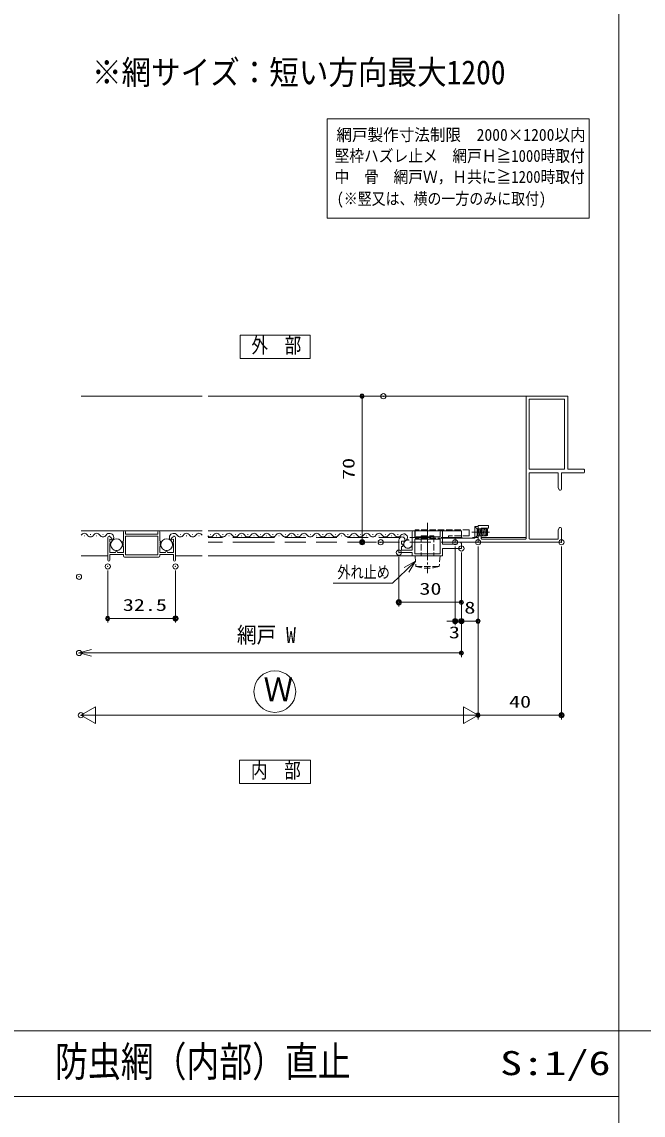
# Model space of a CAD drawing. Units: millimetres, scale not verified. Extents: x -584 to 585, y -818 to 818.
# Drawn here: x -286 to 12, y -326 to 198 of the extents above; entities that cross this region are included whole.
import ezdxf
from ezdxf.enums import TextEntityAlignment as Align

# ---------------------------------------------------------------- set-up
doc = ezdxf.new("R2010")
doc.units = ezdxf.units.MM
doc.header["$LTSCALE"] = 5
doc.header["$PDMODE"] = 32
doc.header["$PDSIZE"] = 2.5
for name, pattern in [('CHAIN2', [12, 9, -1, 1, -1]), ('DASHED2', [3, 2, -1]), ('DASHED3', [4, 3, -1]), ('LONG_CHAIN', [21, 18, -1, 1, -1]), ('LONG_DOUBLE_CHAIN', [21.8, 18, -1, 0.6, -0.6, 0.6, -1])]:
    doc.linetypes.add(name, pattern=pattern)
for name, color, linetype, lineweight in [('0-0_Defpoints', 7, 'Continuous', 9), ('0-1_USERZ', 2, 'Continuous', 9), ('0-2_SUNPOU', 3, 'Continuous', 9), ('0-3_0', 7, 'Continuous', 9), ('0-4_0-0', 7, 'Continuous', 9), ('0-5_USER1', 3, 'Continuous', 9), ('0-6__0-0_', 2, 'Continuous', 9), ('0-7_YSS_ZEN', 6, 'Continuous', 9), ('0-8__0-7_', 7, 'Continuous', 9)]:
    doc.layers.add(name, color=color, linetype=linetype, lineweight=lineweight)
doc.styles.add('ＭＳ ゴシック', font='')
doc.styles.get('ＭＳ ゴシック').set_extended_font_data('MS Gothic')

# ---------------------------------------------------------------- blocks, each defined once
blk = doc.blocks.new('DOT1')
at = {"layer": '0-3_0'}
blk.add_line((0, 0), (-5, 0), dxfattribs=at)
for radius in [2.5, 1.62]:
    blk.add_circle((0, 0), radius, dxfattribs=at)
blk = doc.blocks.new('ami-naka')
at = {"layer": '0-4_0-0'}
for p, q in [((-81.25, 7.5), (-81.25, -46.5)), ((-76.25, 7.5), (-76.25, -6)), ((-41.25, 0), (0, 0)), ((41.25, 0), (0, 0)), ((76.25, 7.5), (76.25, -6)), ((81.25, 7.5), (81.25, -46.5)), ((-76.25, -6), (-43.75, -6)), ((-76.25, -11), (-76.25, -31.5)), ((-76.25, -11), (-62.5, -11)), ((-62.5, -11), (-60, -16.5)), ((-60, -16.5), (-57.5, -11)), ((-57.5, -11), (-43.75, -11)), ((-46.25, -26.5), (-43.75, -24)), ((-43.75, -6), (-43.75, -2.5)), ((-43.75, -11), (-43.75, -24)), ((-38.75, -50), (-38.75, -5)), ((-38.75, -5), (0, -5)), ((38.75, -5), (0, -5)), ((38.75, -50), (38.75, -5)), ((43.75, -6), (43.75, -2.5)), ((76.25, -6), (43.75, -6)), ((43.75, -11), (43.75, -24)), ((57.5, -11), (43.75, -11)), ((46.25, -26.5), (43.75, -24)), ((60, -16.5), (57.5, -11)), ((62.5, -11), (60, -16.5)), ((76.25, -11), (62.5, -11)), ((76.25, -11), (76.25, -31.5)), ((-73.75, -34), (-76.25, -31.5)), ((-76.25, -36.5), (-73.75, -34)), ((-76.25, -36.5), (-76.25, -43)), ((-72.75, -41.5), (-76.25, -43)), ((-72.75, -41.5), (-71.25, -41.5)), ((-43.75, -29), (-46.25, -26.5)), ((-46.25, -31.5), (-43.75, -29)), ((-43.75, -34), (-46.25, -31.5)), ((-46.25, -36.5), (-43.75, -34)), ((-43.75, -39), (-46.25, -36.5)), ((-43.75, -39), (-43.75, -60.5)), ((-38.75, -50), (0, -50)), ((38.75, -50), (0, -50)), ((43.75, -29), (46.25, -26.5)), ((46.25, -31.5), (43.75, -29)), ((43.75, -34), (46.25, -31.5)), ((46.25, -36.5), (43.75, -34)), ((43.75, -39), (46.25, -36.5)), ((43.75, -39), (43.75, -60.5)), ((72.75, -41.5), (71.25, -41.5)), ((72.75, -41.5), (76.25, -43)), ((73.75, -34), (76.25, -31.5)), ((76.25, -36.5), (73.75, -34)), ((76.25, -36.5), (76.25, -43)), ((-38.75, -60.5), (-38.75, -55)), ((-38.75, -55), (0, -55)), ((38.75, -55), (0, -55)), ((38.75, -60.5), (38.75, -55))]:
    blk.add_line(p, q, dxfattribs=at)
for centre, radius, start, end in [((-78.75, 7.5), 2.5, 90, 180), ((-78.75, 7.5), 2.5, 0, 90), ((-41.25, -2.5), 2.5, 90, 180), ((41.25, -2.5), 2.5, 0, 90), ((78.75, 7.5), 2.5, 90, 180), ((78.75, 7.5), 2.5, 0, 90), ((-78.75, -46.5), 2.5, 180, 270), ((-78.75, -41.5), 7.5, 270, 0), ((78.75, -41.5), 7.5, 180, 270), ((78.75, -46.5), 2.5, 270, 0), ((-41.25, -60.5), 2.5, 180, 270), ((-41.25, -60.5), 2.5, 270, 0), ((41.25, -60.5), 2.5, 180, 270), ((41.25, -60.5), 2.5, 270, 0)]:
    blk.add_arc(centre, radius, start, end, dxfattribs=at)
blk = doc.blocks.new('ALW1')
at = {"layer": '0-3_0'}
blk.add_line((0, 0), (-5, 0), dxfattribs=at)
blk.add_lwpolyline([(-1.732, -1), (0, 0), (-1.732, 1)], close=True, dxfattribs=at)
blk = doc.blocks.new('GAIBU_W')
at = {"layer": '0-5_USER1', "color": 4}
blk.add_lwpolyline([(-84, -28), (84, -28), (84, 28), (-84, 28)], close=True, dxfattribs=at)
at = {"layer": '0-5_USER1', "color": 4, "style": 'ＭＳ ゴシック', "width": 0.8}
blk.add_text('外\u3000部', height=36.55, dxfattribs=at).set_placement((-57, -26.03), align=Align.BOTTOM_LEFT)
blk = doc.blocks.new('NAIBU_W')
at = {"layer": '0-5_USER1', "color": 4}
blk.add_lwpolyline([(-85.14, -28), (85.14, -28), (85.14, 28), (-85.14, 28)], close=True, dxfattribs=at)
at = {"layer": '0-5_USER1', "color": 4, "style": 'ＭＳ ゴシック', "width": 0.8}
blk.add_text('内\u3000部', height=36.55, dxfattribs=at).set_placement((-58.14, -26.03), align=Align.BOTTOM_LEFT)
blk = doc.blocks.new('AMI-WAKU-2-1')
at = {"layer": '0-6__0-0_', "color": 7}
blk.add_line((-32.5, 38.5), (-32.5, 41.5), dxfattribs=at)
for points in [[(-57.5, 0), (-27.5, 0), (-27.5, 35), (-29, 35), (-29, 35)], [(-37.75, -105), (-37.75, -105), (-7.5, -105), (-7.5, -73), (0, -73), (0, 0), (-17.5, 0), (-17.5, 45), (-29, 45), (-29, 45)], [(-57.5, -6), (-57.5, -6), (-45, -6), (-45, -67), (-57.5, -67), (-57.5, -67)], [(-57.5, -73), (-57.5, -73), (-13.5, -73), (-13.5, -99), (-22.5, -99), (-22.5, -95.5), (-27.5, -95.5), (-27.5, -99), (-35, -99), (-35, -90.5), (-37.75, -90.5), (-37.75, -90.5)]]:
    blk.add_lwpolyline(points, dxfattribs=at)
blk.add_lwpolyline([(-40, -67), (-5, -67), (-5, -6), (-40, -6)], close=True, dxfattribs=at)
for centre, radius, start, end in [((-29, 41.5), 3.5, 90, 180), ((-29, 38.5), 3.5, 180, 270), ((-57.5, -2.5), 2.5, 90, 180), ((-57.5, -3.5), 2.5, 180, 270), ((-57.5, -69.5), 2.5, 90, 180), ((-57.5, -70.5), 2.5, 180, 270), ((-37.75, -97.75), 7.25, 90, 270)]:
    blk.add_arc(centre, radius, start, end, dxfattribs=at)
blk = doc.blocks.new('A$C6E08141E')
at = {"layer": '0-6__0-0_', "color": 7, "linetype": 'LONG_CHAIN'}
blk.add_line((-36.25, 79.17), (-36.25, -41.46), dxfattribs=at)
at = {"layer": '0-6__0-0_', "color": 7, "linetype": 'DASHED3'}
for p, q in [((63.75, 62.5), (63.75, 42.5)), ((63.75, 42.5), (-65.75, 42.5)), ((-51.25, 47.5), (-51.25, 0)), ((13.75, 47.5), (13.75, 42.5)), ((63.75, 47.5), (13.75, 47.5)), ((-66.25, 0), (-64.12, -25.58)), ((-6.25, 0), (-8.38, -25.58)), ((-64.12, -25.58), (-8.38, -25.58))]:
    blk.add_line(p, q, dxfattribs=at)
for points in [[(63.75, 62.5), (-65.75, 62.5), (-65.75, 42.5)], [(-51.25, 47.5), (-21.25, 47.5), (-21.25, 0)]]:
    blk.add_lwpolyline(points, dxfattribs=at)
blk.add_arc((-36.25, 60), 90, 251.96176, 288.03813, dxfattribs=at)
blk = doc.blocks.new('Open30_30')
at = {"layer": '0-3_0'}
for q in [(-15, 4.02), (-15, 0), (-15, -4.02)]:
    blk.add_line((0, 0), q, dxfattribs=at)
blk = doc.blocks.new('TWAKU_W')
at = {"layer": '0-1_USERZ', "color": 7}
blk.add_line((210.02, 166), (210.02, 131), dxfattribs=at)
at = {"layer": '0-3_0'}
for p, q in [((125, 9), (125, 350)), ((125, 350), (225.02, 350)), ((132.5, 175), (132.5, 342.5)), ((132.5, 342.5), (217.52, 342.5)), ((217.52, 342.5), (217.52, 175)), ((225.02, 350), (225.02, 175)), ((217.52, 175), (132.5, 175)), ((202.02, 166), (132.5, 166)), ((132.5, 166), (132.5, 9)), ((263.52, 166), (210.02, 166)), ((210.02, 166), (210.02, 127.5)), ((225.02, 175), (263.52, 175)), ((265.02, 173.5), (265.02, 167.5)), ((35, 40), (10, 40)), ((17.5, 34), (17.5, 9)), ((35, 34), (17.5, 34)), ((35, 34), (35, 40)), ((210.02, 32.5), (210.02, 0)), ((19, 7.5), (123.5, 7.5)), ((134, 7.5), (202.02, 7.5))]:
    blk.add_line(p, q, dxfattribs=at)
for points in [[(207.52, 125), (205.17, 125), (202.02, 130.46), (202.02, 166)], [(210.02, 0), (10, 0), (10, 40)], [(202.02, 7.5), (202.02, 29.54), (205.17, 35), (207.52, 35)]]:
    blk.add_lwpolyline(points, dxfattribs=at)
for centre, radius, start, end in [((263.52, 173.5), 1.5, 360, 90), ((263.52, 167.5), 1.5, 270, 0), ((207.52, 127.5), 2.5, 270, 0), ((207.52, 32.5), 2.5, 0, 90), ((19, 9), 1.5, 180, 270), ((123.5, 9), 1.5, 270, 0), ((134, 9), 1.5, 180, 270)]:
    blk.add_arc(centre, radius, start, end, dxfattribs=at)
blk = doc.blocks.new('_Open30')
at = {"layer": '0-3_0'}
blk.add_line((0, 0), (-5, 0), dxfattribs=at)
blk.add_lwpolyline([(-5, 1.34), (0, 0), (-5, -1.34)], dxfattribs=at)

msp = doc.modelspace()

# ---------------------------------------------------------------- linework, layer by layer
at = {"layer": '0-0_Defpoints'}
for p in [(-112.933, 18.591), (-123.166, -51.402), (-114.214, -51.402), (-78.509, -51.402), (-67.509, -51.402), (-27.505, -51.402), (-105.509, -56.402), (-75.509, -54.402), (-245.191, -63.025), (-212.691, -63.025), (-258.955, -67.983), (-105.509, -80.216), (-212.691, -87.983), (-78.509, -89.253), (-75.509, -89.253), (-258.955, -104.52), (-258.062, -134.367), (-27.505, -134.367)]:
    msp.add_point(p, dxfattribs=at)
at = {"layer": '0-1_USERZ', "color": 3}
for p, q in [((-199.926, 18.594), (-257.976, 18.594)), ((-114.933, 18.591), (-125.166, 18.591)), ((-123.166, 16.591), (-123.166, -49.402)), ((-199.926, -45.906), (-257.976, -45.906)), ((-116.214, -51.402), (-125.166, -51.402)), ((-75.509, -56.402), (-75.509, -106.52)), ((-245.191, -57.906), (-257.976, -57.906)), ((-199.926, -57.906), (-212.691, -57.906)), ((-77.509, -104.52), (-256.955, -104.52))]:
    msp.add_line(p, q, dxfattribs=at)
at = {"layer": '0-1_USERZ'}
for p, q in [((-256.367, -48.409), (-256.567, -48.409)), ((-253.367, -47.649), (-253.567, -47.649)), ((-250.367, -48.409), (-250.567, -48.409)), ((-247.367, -47.649), (-247.567, -47.649)), ((-244.367, -48.409), (-244.567, -48.409)), ((-243.701, -52.409), (-243.901, -52.409)), ((-213.701, -52.409), (-213.901, -52.409)), ((-213.516, -48.409), (-213.316, -48.409)), ((-210.516, -47.649), (-210.316, -47.649)), ((-207.516, -48.409), (-207.316, -48.409)), ((-204.516, -47.649), (-204.316, -47.649)), ((-201.516, -48.409), (-201.316, -48.409)), ((-195.891, -47.649), (-196.091, -47.649)), ((-192.891, -48.409), (-193.091, -48.409)), ((-189.891, -47.649), (-190.091, -47.649)), ((-186.891, -48.409), (-187.091, -48.409)), ((-183.891, -47.649), (-184.091, -47.649)), ((-180.891, -48.409), (-181.091, -48.409)), ((-177.891, -47.649), (-178.091, -47.649)), ((-174.891, -48.409), (-175.091, -48.409)), ((-171.891, -47.649), (-172.091, -47.649)), ((-168.891, -48.409), (-169.091, -48.409)), ((-165.891, -47.649), (-166.091, -47.649)), ((-162.891, -48.409), (-163.091, -48.409)), ((-159.891, -47.649), (-160.091, -47.649)), ((-156.891, -48.409), (-157.091, -48.409)), ((-153.891, -47.649), (-154.091, -47.649)), ((-150.891, -48.409), (-151.091, -48.409)), ((-147.891, -47.649), (-148.091, -47.649)), ((-144.891, -48.409), (-145.091, -48.409)), ((-141.891, -47.649), (-142.091, -47.649)), ((-138.891, -48.409), (-139.091, -48.409)), ((-135.891, -47.649), (-136.091, -47.649)), ((-132.891, -48.409), (-133.091, -48.409)), ((-129.891, -47.649), (-130.091, -47.649)), ((-126.891, -48.409), (-127.091, -48.409)), ((-123.891, -47.649), (-124.091, -47.649)), ((-120.891, -48.409), (-121.091, -48.409)), ((-117.891, -47.649), (-118.091, -47.649)), ((-114.891, -48.409), (-115.091, -48.409)), ((-111.891, -47.649), (-112.091, -47.649)), ((-108.891, -48.409), (-109.091, -48.409)), ((-105.891, -47.649), (-106.091, -47.649)), ((-102.891, -48.409), (-103.091, -48.409))]:
    msp.add_line(p, q, dxfattribs=at)
at = {"layer": '0-1_USERZ', "color": 7}
for points in [[(-550.757, -285.764), (0.003, -285.764), (0.003, 230.761), (-550.757, 230.761)], [(0.003, -285.764), (550.763, -285.764), (550.763, 230.761), (0.003, 230.761)], [(-550.757, -802.289), (0.003, -802.289), (0.003, -285.764), (-550.757, -285.764)], [(-339.286, -317.197), (0.003, -317.197), (0.003, -285.764), (-339.286, -285.764)], [(0.003, -802.289), (550.763, -802.289), (550.763, -285.764), (0.003, -285.764)]]:
    msp.add_lwpolyline(points, close=True, dxfattribs=at)
at = {"layer": '0-1_USERZ', "color": 3}
msp.add_lwpolyline([(-136.969, -71.116), (-108.617, -71.116), (-101.869, -64.62)], dxfattribs=at)
at = {"layer": '0-1_USERZ'}
for centre, radius, start, end in [((-256.467, -48.868), 1.718, 29.20254, 150.79746), ((-250.467, -48.868), 1.718, 29.20254, 150.79746), ((-244.307, -49.14), 1.997, 311.98663, 146.21258), ((-213.575, -49.14), 1.997, 33.78742, 228.01337), ((-207.416, -48.868), 1.718, 29.20254, 150.79746), ((-201.416, -48.868), 1.718, 29.20254, 150.79746), ((-192.991, -48.868), 1.718, 29.20254, 150.79746), ((-186.991, -48.868), 1.718, 29.20254, 150.79746), ((-180.991, -48.868), 1.718, 29.20254, 150.79746), ((-174.991, -48.868), 1.718, 29.20254, 150.79746), ((-168.991, -48.868), 1.718, 29.20254, 150.79746), ((-162.991, -48.868), 1.718, 29.20254, 150.79746), ((-156.991, -48.868), 1.718, 29.20254, 150.79746), ((-150.991, -48.868), 1.718, 29.20254, 150.79746), ((-144.991, -48.868), 1.718, 29.20254, 150.79746), ((-138.991, -48.868), 1.718, 29.20254, 150.79746), ((-132.991, -48.868), 1.718, 29.20254, 150.79746), ((-126.991, -48.868), 1.718, 29.20254, 150.79746), ((-120.991, -48.868), 1.718, 29.20254, 150.79746), ((-114.991, -48.868), 1.718, 29.20254, 150.79746), ((-108.991, -48.868), 1.718, 29.20254, 150.79746), ((-253.467, -47.191), 1.718, 209.20254, 330.79746), ((-247.467, -47.191), 1.718, 209.20254, 330.79746), ((-210.416, -47.191), 1.718, 209.20254, 330.79746), ((-204.416, -47.191), 1.718, 209.20254, 330.79746), ((-195.991, -47.191), 1.718, 225.15631, 330.79746), ((-189.991, -47.191), 1.718, 209.20254, 330.79746), ((-183.991, -47.191), 1.718, 209.20254, 330.79746), ((-177.991, -47.191), 1.718, 209.20254, 330.79746), ((-171.991, -47.191), 1.718, 209.20254, 330.79746), ((-165.991, -47.191), 1.718, 209.20254, 330.79746), ((-159.991, -47.191), 1.718, 209.20254, 330.79746), ((-153.991, -47.191), 1.718, 209.20254, 330.79746), ((-147.991, -47.191), 1.718, 209.20254, 330.79746), ((-141.991, -47.191), 1.718, 209.20254, 330.79746), ((-135.991, -47.191), 1.718, 209.20254, 330.79746), ((-129.991, -47.191), 1.718, 209.20254, 330.79746), ((-123.991, -47.191), 1.718, 209.20254, 330.79746), ((-117.991, -47.191), 1.718, 209.20254, 330.79746), ((-111.991, -47.191), 1.718, 209.20254, 330.79746), ((-105.991, -47.191), 1.718, 209.20254, 330.79746), ((-103.158, -49.163), 1.749, 306.12587, 139.61549)]:
    msp.add_arc(centre, radius, start, end, dxfattribs=at)
at = {"layer": '0-2_SUNPOU'}
for p, q in [((-78.509, -53.402), (-78.509, -91.253)), ((-75.509, -56.402), (-75.509, -91.253)), ((-75.509, -56.402), (-75.509, -91.253)), ((-75.509, -56.402), (-75.509, -82.216)), ((-67.509, -53.402), (-67.509, -91.253)), ((-67.509, -53.402), (-67.509, -136.367)), ((-27.505, -53.402), (-27.505, -136.367)), ((-105.509, -58.402), (-105.509, -82.216)), ((-245.191, -65.025), (-245.191, -89.983)), ((-212.691, -65.025), (-212.691, -89.983)), ((-77.509, -80.216), (-103.509, -80.216)), ((-243.191, -87.983), (-214.691, -87.983)), ((-80.509, -89.253), (-82.509, -89.253)), ((-75.509, -89.253), (-78.509, -89.253)), ((-69.509, -89.253), (-73.509, -89.253)), ((-73.509, -89.253), (-71.509, -89.253)), ((-65.509, -134.367), (-29.505, -134.367))]:
    msp.add_line(p, q, dxfattribs=at)
msp.add_lwpolyline([(-139.875, 104.009), (-14.285, 104.009), (-14.285, 151.621), (-139.875, 151.621)], close=True, dxfattribs=at)
at = {"layer": '0-4_0-0', "color": 2}
for centre in [(-240.982, -52.611), (-216.9, -52.611)]:
    msp.add_circle(centre, 2.812, dxfattribs=at)
at = {"layer": '0-6__0-0_'}
for p, q in [((-175.199, 18.591), (-197.072, 18.591)), ((-175.199, 18.591), (-44.509, 18.598)), ((-197.072, -45.909), (-75.509, -45.909)), ((-75.509, -49.409), (-75.509, -45.909)), ((-67.509, -43.909), (-67.509, -51.409)), ((-75.509, -49.409), (-84.509, -49.409)), ((-66.009, -49.102), (-44.509, -49.102)), ((-99.109, -57.909), (-197.072, -57.909))]:
    msp.add_line(p, q, dxfattribs=at)
at = {"layer": '0-6__0-0_', "color": 4, "linetype": 'CHAIN2'}
msp.add_line((-70.439, -46.668), (-62.003, -46.668), dxfattribs=at)
at = {"layer": '0-6__0-0_', "color": 4, "linetype": 'LONG_DOUBLE_CHAIN'}
for p, q in [((-67.959, -45.018), (-63.486, -45.018)), ((-67.959, -48.318), (-67.959, -45.018)), ((-67.959, -45.251), (-67.417, -48.318)), ((-67.299, -45.018), (-66.717, -48.318)), ((-66.599, -45.018), (-66.017, -48.318)), ((-65.899, -45.018), (-65.317, -48.318)), ((-65.199, -45.018), (-64.617, -48.318)), ((-64.5, -45.018), (-63.917, -48.318)), ((-63.799, -45.018), (-63.486, -46.793)), ((-63.486, -45.018), (-63.486, -48.318)), ((-62.987, -45.223), (-63.486, -45.018)), ((-62.987, -45.223), (-62.987, -48.117)), ((-67.959, -48.318), (-63.486, -48.318)), ((-62.987, -48.117), (-63.486, -48.318))]:
    msp.add_line(p, q, dxfattribs=at)
at = {"layer": '0-6__0-0_', "linetype": 'DASHED2'}
for p, q in [((-175.199, -49.102), (-197.072, -49.102)), ((-175.199, -51.409), (-197.072, -51.409)), ((-175.199, -49.102), (-67.509, -49.102)), ((-175.199, -51.409), (-67.509, -51.409))]:
    msp.add_line(p, q, dxfattribs=at)
at = {"layer": '0-6__0-0_', "color": 7}
msp.add_lwpolyline([(-69.009, -49.409), (-78.509, -49.409), (-78.509, -51.409), (-67.509, -51.409), (-67.509, -43.909), (-69.009, -43.909)], close=True, dxfattribs=at)
at = {"layer": '0-6__0-0_', "color": 4, "linetype": 'LONG_DOUBLE_CHAIN'}
msp.add_lwpolyline([(-67.959, -45.018), (-69.009, -43.968), (-69.009, -49.368), (-67.959, -48.318)], dxfattribs=at)
at = {"layer": '0-6__0-0_', "linetype": 'DASHED2'}
msp.add_circle((-101.155, -52.323), 2, dxfattribs=at)
at = {"layer": '0-7_YSS_ZEN'}
for p, q in [((-67.509, -53.402), (-67.509, -136.367)), ((-87.509, -134.367), (-238.062, -134.367))]:
    msp.add_line(p, q, dxfattribs=at)
at = {"layer": '0-8__0-7_'}
msp.add_circle((-165.023, -123.022), 10, dxfattribs=at)

# ---------------------------------------------------------------- block references
at = {"layer": '0-1_USERZ'}
for name, p, xscale, yscale, rotation in [('DOT1', (-123.166, 18.591), 0.4, 0.4, 90), ('AMI-WAKU-2-1', (-84.509, -57.909), 0.2, 0.2, 270), ('DOT1', (-123.166, -51.402), 0.4, 0.4, 270), ('_Open30', (-97.545, -60.46), 1.2, 1.2, 43.90336), ('Open30_30', (-258.955, -104.52), 0.4, 0.4, 180)]:
    msp.add_blockref(name, p, dxfattribs=dict(at, xscale=xscale, yscale=yscale, rotation=rotation))
for name, p, xscale, yscale in [('TWAKU_W', (-69.509, -51.402), 0.2, 0.2), ('A$C6E08141E', (-84.509, -57.902), 0.2, 0.2), ('DOT1', (-75.509, -104.52), 0.4, 0.4)]:
    msp.add_blockref(name, p, dxfattribs=dict(at, xscale=xscale, yscale=yscale))
at = {"layer": '0-2_SUNPOU', "rotation": 180}
for name, p, xscale, yscale in [('ami-naka', (-228.941, -58.506), -0.2, 0.2), ('DOT1', (-105.509, -80.216), 0.4, 0.4), ('DOT1', (-245.191, -87.983), 0.4, 0.4), ('DOT1', (-75.509, -89.253), 0.4, 0.4), ('DOT1', (-75.509, -89.253), 0.4, 0.4), ('DOT1', (-67.509, -134.367), 0.4, 0.4)]:
    msp.add_blockref(name, p, dxfattribs=dict(at, xscale=xscale, yscale=yscale))
at = {"layer": '0-2_SUNPOU', "xscale": 0.4, "yscale": 0.4}
for p in [(-75.509, -80.216), (-212.691, -87.983), (-78.509, -89.253), (-67.509, -89.253), (-27.505, -134.367)]:
    msp.add_blockref('DOT1', p, dxfattribs=at)
at = {"layer": '0-5_USER1', "xscale": 0.2, "yscale": 0.2}
for name, p in [('GAIBU_W', (-164.868, 42.333)), ('NAIBU_W', (-164.868, -161.497))]:
    msp.add_blockref(name, p, dxfattribs=at)
at = {"layer": '0-7_YSS_ZEN', "xscale": 4, "yscale": 4, "rotation": 180}
msp.add_blockref('ALW1', (-258.062, -134.367), dxfattribs=at)
at = {"layer": '0-7_YSS_ZEN', "xscale": 4, "yscale": 4}
msp.add_blockref('ALW1', (-67.509, -134.367), dxfattribs=at)

# ---------------------------------------------------------------- texts
at = {"layer": '0-1_USERZ', "color": 7, "style": 'ＭＳ ゴシック'}
for s, height, width, p in [('※網サイズ：短い方向最大1200', 11.55, 0.9, (-252.754, 164.659)), ('防虫網（内部）直止', 14.44, 0.8, (-270.447, -311.967))]:
    msp.add_text(s, height=height, dxfattribs=dict(at, width=width)).set_placement(p, align=Align.BOTTOM_LEFT)
at = {"layer": '0-1_USERZ', "color": 3, "style": 'ＭＳ ゴシック', "width": 1.35}
msp.add_text('70', height=5.755, rotation=90, dxfattribs=at).set_placement((-125.056, -21.548), align=Align.BOTTOM_LEFT)
at = {"layer": '0-1_USERZ', "color": 3, "style": 'ＭＳ ゴシック'}
for s, height, width, p in [('網戸 W', 7.698, 0.9, (-183.243, -102.001)), ('S:1/6', 11.55, 1.35, (-56.986, -310.412))]:
    msp.add_text(s, height=height, dxfattribs=dict(at, width=width)).set_placement(p, align=Align.BOTTOM_LEFT)
at = {"layer": '0-2_SUNPOU', "style": 'ＭＳ ゴシック', "width": 1.35}
for s, p in [('30', (-95.652, -78.326)), ('32.5', (-237.941, -86.093)), ('8', (-74.08, -87.363)), ('3', (-81.511, -99.234)), ('40', (-52.65, -132.477))]:
    msp.add_text(s, height=5.755, dxfattribs=at).set_placement(p, align=Align.BOTTOM_LEFT)
at = {"layer": '0-5_USER1', "style": 'ＭＳ ゴシック'}
for s, height, width, p in [('網戸製作寸法制限\u30002000×1200以内', 5.773, 0.95, (-135.512, 139.299)), ('堅枠ハズレ止メ\u3000網戸Ｈ≧1000時取付', 5.755, 0.9, (-136.351, 129.231)), ('中\u3000骨\u3000網戸Ｗ，Ｈ共に≧1200時取付', 5.755, 0.9, (-136.351, 119.163)), ('(※竪又は、横の一方のみに取付)', 5.773, 0.85, (-135.292, 108.713)), ('外れ止め', 5.773, 0.8, (-135.015, -70.381))]:
    msp.add_text(s, height=height, dxfattribs=dict(at, width=width)).set_placement(p, align=Align.BOTTOM_LEFT)
at = {"layer": '0-8__0-7_', "style": 'ＭＳ ゴシック', "width": 0.9}
msp.add_text('Ｗ', height=11.55, dxfattribs=at).set_placement((-170.431, -131.196), align=Align.BOTTOM_LEFT)

doc.saveas('drawing.dxf')
